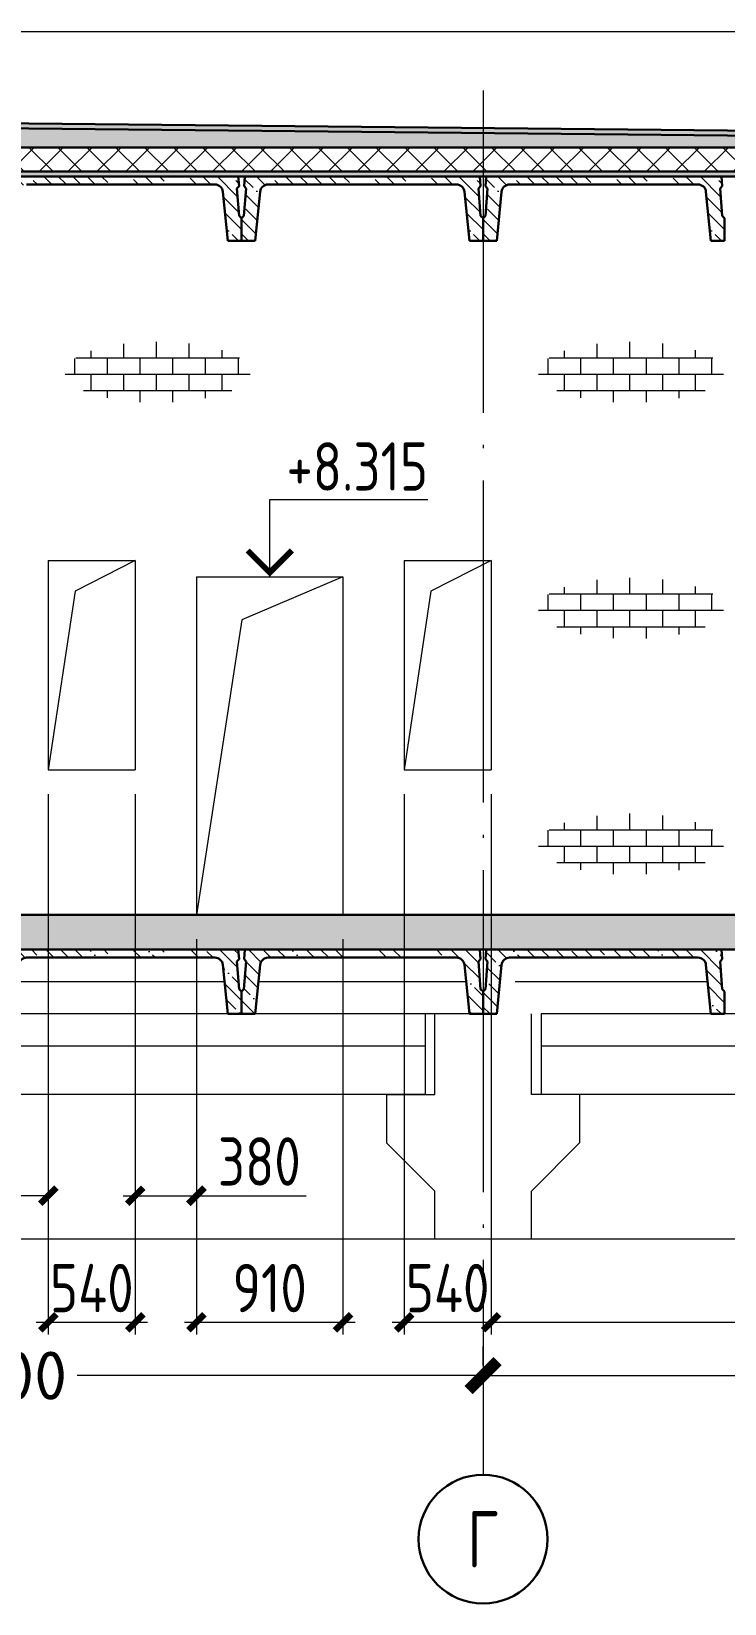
# Model space of a CAD drawing. Extents: x -965262 to 1142518, y -357520 to 71675.
# Drawn here: x 917605 to 921910, y -209621 to -199861 of the extents above; entities that cross this region are included whole.
import ezdxf

# ---------------------------------------------------------------- set-up
doc = ezdxf.new("R2010")
doc.units = 0
doc.header["$LTSCALE"] = 10
doc.linetypes.add('DOTE', pattern=[2.42, 2, -0.2, 0.02, -0.2])
doc.layers.get('0').update_dxf_attribs({"linetype": 'CONTINUOUS', "lineweight": 30})
doc.layers.get('Defpoints').update_dxf_attribs({"linetype": 'CONTINUOUS'})
doc.layers.add('DOTE', color=7, linetype='DOTE', lineweight=9)
doc.styles.add('GOST 2.304', font='isocpeur.ttf', dxfattribs={"width": 0.75, "height": 250})
doc.styles.get("Standard").update_dxf_attribs({"font": 'isocpeur.ttf', "height": 300})
doc.styles.add('ГОСТ 2м', font='isocpeur.ttf', dxfattribs={"width": 0.8, "height": 250})
doc.dimstyles.get("Standard").update_dxf_attribs({"dimscale": 100, "dimtxt": 300, "dimasz": 1.8, "dimexe": 1.8, "dimexo": 0.625, "dimgap": 0.9, "dimtad": 0, "dimdec": 0, "dimzin": 0, "dimdsep": 46, "dimtxsty": 'Standard', "dimblk": 'ARCHTICK', "dimcen": 0.9, "dimclrd": 256, "dimclre": 256, "dimclrt": 256, "dimadec": 0, "dimazin": 0, "dimtfac": 1, "dimtdec": 0, "dimtofl": 0, "dimtmove": 0, "dimatfit": 3, "dimfxl": 1, "dimtolj": 1, "dimtzin": 0, "dimlwd": 15, "dimlwe": 15, "dimarcsym": 0})
doc.dimstyles.new('ГОСТ 2м', dxfattribs={"dimtxt": 250, "dimasz": 100, "dimexe": 75, "dimexo": 150, "dimgap": 62.5, "dimtad": 1, "dimdec": 0, "dimtxsty": 'ГОСТ 2м', "dimblk": 'ARCHTICK', "dimcen": 150, "dimdle": 75, "dimclrd": 256, "dimclre": 256, "dimclrt": 256, "dimadec": 0, "dimazin": 0, "dimtfac": 1, "dimtdec": 0, "dimtmove": 0, "dimatfit": 3, "dimldrblk": 'OBLIQUE', "dimfxl": 1, "dimlwd": 15, "dimlwe": 15, "dimarcsym": 0})

# ---------------------------------------------------------------- blocks, each defined once
blk = doc.blocks.new('y')
at = {"lineweight": 15}
h = blk.add_hatch(dxfattribs=at)
h.set_pattern_fill('ANSI35', color=256, scale=20, angle=90, style=0)
h.set_pattern_definition([(135, (-71939.62, 175751.51), (-89.80256, -89.80256), []), (135, (-71939.62, 175841.31), (-89.80256, -89.80256), [158.75, -31.75, 0, -31.75])])
edge = h.paths.add_edge_path()
edge.add_ellipse((16945.9, 173767.8), major_axis=(35.4, 35.4), ratio=1, start_angle=45, end_angle=129.28941)
edge.add_line((16896.2, 173772.8), (16865.7, 173467.8))
edge.add_line((16865.7, 173467.8), (16780.7, 173467.8))
edge.add_line((16780.7, 173467.8), (16780.7, 173607.8))
edge.add_line((16780.7, 173607.8), (16795.8, 173622.8))
edge.add_line((16795.8, 173622.8), (16808.9, 173792.8))
edge.add_line((16808.9, 173792.8), (16796.1, 173807.8))
edge.add_line((16796.1, 173807.8), (16800.7, 173867.8))
edge.add_line((16800.7, 173867.8), (18260.7, 173867.8))
edge.add_line((18260.7, 173867.8), (18265.3, 173807.8))
edge.add_line((18265.3, 173807.8), (18252.4, 173792.8))
edge.add_line((18252.4, 173792.8), (18265.5, 173622.8))
edge.add_line((18265.5, 173622.8), (18280.7, 173607.8))
edge.add_line((18280.7, 173607.8), (18280.7, 173467.8))
edge.add_line((18280.7, 173467.8), (18195.7, 173467.8))
edge.add_line((18195.7, 173467.8), (18165.2, 173772.8))
edge.add_ellipse((18115.4, 173767.8), major_axis=(-35.4, 35.4), ratio=1, start_angle=230.71059, end_angle=315)
edge.add_line((18115.4, 173817.8), (16945.9, 173817.8))
h.paths.add_polyline_path([(17610.7, 173817.8), (17450.7, 173817.8), (17450.7, 173867.8), (17610.7, 173867.8)], flags=17)
h.paths.add_polyline_path([(17960.7, 173817.8), (17800.7, 173817.8), (17800.7, 173867.8), (17960.7, 173867.8)], flags=17)
for p, q in [((16800.7, 173867.8), (16796.1, 173807.8)), ((18260.7, 173867.8), (16800.7, 173867.8)), ((18260.7, 173867.8), (18265.3, 173807.8)), ((16808.9, 173792.8), (16795.8, 173622.8)), ((16808.9, 173792.8), (16796.1, 173807.8)), ((16896.2, 173772.8), (16865.7, 173467.8)), ((18115.4, 173817.8), (16945.9, 173817.8)), ((18165.2, 173772.8), (18195.7, 173467.8)), ((18252.4, 173792.8), (18265.3, 173807.8)), ((18252.4, 173792.8), (18265.5, 173622.8)), ((16780.7, 173607.8), (16795.8, 173622.8)), ((16780.7, 173607.8), (16780.7, 173467.8)), ((18280.7, 173607.8), (18265.5, 173622.8)), ((18280.7, 173607.8), (18280.7, 173467.8)), ((18280.7, 173607.8), (18280.7, 173467.8)), ((16780.7, 173467.8), (16865.7, 173467.8)), ((18280.7, 173467.8), (18195.7, 173467.8))]:
    blk.add_line(p, q)
for p, q in [((18175.7, 173667.8), (16885.7, 173667.8)), ((18195.7, 173467.8), (16865.7, 173467.8))]:
    blk.add_line(p, q, dxfattribs=at)
for centre, start, end in [((16945.9, 173767.8), 90, 174.28941), ((18115.4, 173767.8), 5.71059, 90)]:
    blk.add_arc(centre, 50, start, end)
blk = doc.blocks.new('_ArchTick')
at = {"color": 0, "linetype": 'ByBlock', "lineweight": 0, "const_width": 0.4}
blk.add_lwpolyline([(-0.5, -0.5), (0.5, 0.5)], dxfattribs=at)
blk = doc.blocks.new('*D2217')
at = {"lineweight": 15, "transparency": 16777216}
for p, q in [((914410.2, -208143.4), (914410.2, -208025.9)), ((920410.2, -208143.4), (920410.2, -208025.9)), ((914410.2, -208205.9), (916930.2, -208205.9)), ((920410.2, -208205.9), (917890.2, -208205.9))]:
    blk.add_line(p, q, dxfattribs=at)
at = {"layer": 'Defpoints', "color": 0, "lineweight": 15, "transparency": 16777216}
for p in [(914410.2, -208205.9, 1451.3), (920410.2, -208205.9), (920410.2, -208205.9)]:
    blk.add_point(p, dxfattribs=at)
at = {"lineweight": 15, "transparency": 16777216, "xscale": 180, "yscale": 180, "zscale": 180, "rotation": 180}
blk.add_blockref('_ArchTick', (914410.2, -208205.9), dxfattribs=at)
at = {"lineweight": 15, "transparency": 16777216, "xscale": 180, "yscale": 180, "zscale": 180}
blk.add_blockref('_ArchTick', (920410.2, -208205.9), dxfattribs=at)
at = {"lineweight": 15, "transparency": 16777216, "insert": (917410.2, -208205.9), "char_height": 300, "attachment_point": 5}
blk.add_mtext('\\A1;6000', dxfattribs=at)
blk = doc.blocks.new('*D2218')
at = {"lineweight": 15, "transparency": 16777216}
for p, q in [((920410.2, -208143.4), (920410.2, -208025.9)), ((926410.2, -208143.4), (926410.2, -208025.9)), ((920410.2, -208205.9), (922930.2, -208205.9)), ((926410.2, -208205.9), (923890.2, -208205.9))]:
    blk.add_line(p, q, dxfattribs=at)
at = {"layer": 'Defpoints', "color": 0, "lineweight": 15, "transparency": 16777216}
for p in [(920410.2, -208205.9, 1451.3), (926410.2, -208205.9), (926410.2, -208205.9)]:
    blk.add_point(p, dxfattribs=at)
at = {"lineweight": 15, "transparency": 16777216, "xscale": 180, "yscale": 180, "zscale": 180, "rotation": 180}
blk.add_blockref('_ArchTick', (920410.2, -208205.9), dxfattribs=at)
at = {"lineweight": 15, "transparency": 16777216, "xscale": 180, "yscale": 180, "zscale": 180}
blk.add_blockref('_ArchTick', (926410.2, -208205.9), dxfattribs=at)
at = {"lineweight": 15, "transparency": 16777216, "insert": (923410.2, -208205.9), "char_height": 300, "attachment_point": 5}
blk.add_mtext('\\A1;6000', dxfattribs=at)
blk = doc.blocks.new('*D2226')
at = {"lineweight": 15, "transparency": 16777216}
for p, q in [((917330.2, -204595.9), (917330.2, -207164.2)), ((917710.2, -204595.9), (917710.2, -207164.2)), ((917330.2, -207089.2), (916649.2, -207089.2)), ((917710.2, -207089.2), (917255.2, -207089.2))]:
    blk.add_line(p, q, dxfattribs=at)
at = {"layer": 'Defpoints', "color": 0, "lineweight": 15, "transparency": 16777216}
for p in [(917330.2, -204445.9), (917710.2, -204445.9), (917710.2, -207089.2)]:
    blk.add_point(p, dxfattribs=at)
at = {"lineweight": 15, "transparency": 16777216, "xscale": 100, "yscale": 100, "zscale": 100, "rotation": 180}
blk.add_blockref('_ArchTick', (917330.2, -207089.2), dxfattribs=at)
at = {"lineweight": 15, "transparency": 16777216, "xscale": 100, "yscale": 100, "zscale": 100}
blk.add_blockref('_ArchTick', (917710.2, -207089.2), dxfattribs=at)
at = {"lineweight": 15, "transparency": 16777216, "insert": (916939.7, -206876.7), "char_height": 250, "attachment_point": 5, "style": 'ГОСТ 2м'}
blk.add_mtext('{\\H1.2x;380}', dxfattribs=at)
blk = doc.blocks.new('_Oblique')
at = {"color": 0, "linetype": 'ByBlock', "lineweight": -2}
blk.add_line((-0.5, -0.5), (0.5, 0.5), dxfattribs=at)
blk = doc.blocks.new('*D2227')
at = {"lineweight": 15, "transparency": 16777216}
for p, q in [((917710.2, -204595.9), (917710.2, -207950)), ((918250.2, -204595.9), (918250.2, -207950)), ((917635.2, -207875), (918325.2, -207875))]:
    blk.add_line(p, q, dxfattribs=at)
at = {"layer": 'Defpoints', "color": 0, "lineweight": 15, "transparency": 16777216}
for p in [(917710.2, -204445.9), (918250.2, -204445.9), (918250.2, -207875)]:
    blk.add_point(p, dxfattribs=at)
at = {"lineweight": 15, "transparency": 16777216, "xscale": 100, "yscale": 100, "zscale": 100, "rotation": 180}
blk.add_blockref('_ArchTick', (917710.2, -207875), dxfattribs=at)
at = {"lineweight": 15, "transparency": 16777216, "xscale": 100, "yscale": 100, "zscale": 100}
blk.add_blockref('_ArchTick', (918250.2, -207875), dxfattribs=at)
at = {"lineweight": 15, "transparency": 16777216, "insert": (917980.2, -207662.5), "char_height": 250, "attachment_point": 5, "style": 'ГОСТ 2м'}
blk.add_mtext('{\\H1.2x;540}', dxfattribs=at)
blk = doc.blocks.new('*D2228')
at = {"lineweight": 15, "transparency": 16777216}
for p, q in [((918250.2, -204595.9), (918250.2, -207164.2)), ((918630.2, -205495.9), (918630.2, -207164.2)), ((918175.2, -207089.2), (918630.2, -207089.2)), ((918630.2, -207089.2), (919311.2, -207089.2))]:
    blk.add_line(p, q, dxfattribs=at)
at = {"layer": 'Defpoints', "color": 0, "lineweight": 15, "transparency": 16777216}
for p in [(918250.2, -204445.9), (918630.2, -205345.9), (918630.2, -207089.2)]:
    blk.add_point(p, dxfattribs=at)
at = {"lineweight": 15, "transparency": 16777216, "xscale": 100, "yscale": 100, "zscale": 100, "rotation": 180}
blk.add_blockref('_ArchTick', (918250.2, -207089.2), dxfattribs=at)
at = {"lineweight": 15, "transparency": 16777216, "xscale": 100, "yscale": 100, "zscale": 100}
blk.add_blockref('_ArchTick', (918630.2, -207089.2), dxfattribs=at)
at = {"lineweight": 15, "transparency": 16777216, "insert": (919020.7, -206876.7), "char_height": 250, "attachment_point": 5, "style": 'ГОСТ 2м'}
blk.add_mtext('{\\H1.2x;380}', dxfattribs=at)
blk = doc.blocks.new('*D2229')
at = {"lineweight": 15, "transparency": 16777216}
for p, q in [((918630.2, -205495.9), (918630.2, -207950)), ((919540.2, -205495.9), (919540.2, -207950)), ((918555.2, -207875), (919615.2, -207875))]:
    blk.add_line(p, q, dxfattribs=at)
at = {"layer": 'Defpoints', "color": 0, "lineweight": 15, "transparency": 16777216}
for p in [(918630.2, -205345.9), (919540.2, -205345.9), (919540.2, -207875)]:
    blk.add_point(p, dxfattribs=at)
at = {"lineweight": 15, "transparency": 16777216, "xscale": 100, "yscale": 100, "zscale": 100, "rotation": 180}
blk.add_blockref('_ArchTick', (918630.2, -207875), dxfattribs=at)
at = {"lineweight": 15, "transparency": 16777216, "xscale": 100, "yscale": 100, "zscale": 100}
blk.add_blockref('_ArchTick', (919540.2, -207875), dxfattribs=at)
at = {"lineweight": 15, "transparency": 16777216, "insert": (919085.2, -207662.5), "char_height": 250, "attachment_point": 5, "style": 'ГОСТ 2м'}
blk.add_mtext('{\\H1.2x;910}', dxfattribs=at)
blk = doc.blocks.new('*D2230')
at = {"lineweight": 15, "transparency": 16777216}
for p, q in [((919920.2, -204595.9), (919920.2, -207950)), ((920460.2, -204595.9), (920460.2, -207950)), ((919845.2, -207875), (920535.2, -207875))]:
    blk.add_line(p, q, dxfattribs=at)
at = {"layer": 'Defpoints', "color": 0, "lineweight": 15, "transparency": 16777216}
for p in [(919920.2, -204445.9), (920460.2, -204445.9), (920460.2, -207875)]:
    blk.add_point(p, dxfattribs=at)
at = {"lineweight": 15, "transparency": 16777216, "xscale": 100, "yscale": 100, "zscale": 100, "rotation": 180}
blk.add_blockref('_ArchTick', (919920.2, -207875), dxfattribs=at)
at = {"lineweight": 15, "transparency": 16777216, "xscale": 100, "yscale": 100, "zscale": 100}
blk.add_blockref('_ArchTick', (920460.2, -207875), dxfattribs=at)
at = {"lineweight": 15, "transparency": 16777216, "insert": (920190.2, -207662.5), "char_height": 250, "attachment_point": 5, "style": 'ГОСТ 2м'}
blk.add_mtext('{\\H1.2x;540}', dxfattribs=at)
blk = doc.blocks.new('*D2231')
at = {"lineweight": 15, "transparency": 16777216}
for p, q in [((920460.2, -204595.9), (920460.2, -207950)), ((924260.2, -205495.9), (924260.2, -207950)), ((920385.2, -207875), (924335.2, -207875))]:
    blk.add_line(p, q, dxfattribs=at)
at = {"layer": 'Defpoints', "color": 0, "lineweight": 15, "transparency": 16777216}
for p in [(920460.2, -204445.9), (924260.2, -205345.9), (924260.2, -207875)]:
    blk.add_point(p, dxfattribs=at)
at = {"lineweight": 15, "transparency": 16777216, "xscale": 100, "yscale": 100, "zscale": 100, "rotation": 180}
blk.add_blockref('_ArchTick', (920460.2, -207875), dxfattribs=at)
at = {"lineweight": 15, "transparency": 16777216, "xscale": 100, "yscale": 100, "zscale": 100}
blk.add_blockref('_ArchTick', (924260.2, -207875), dxfattribs=at)
at = {"lineweight": 15, "transparency": 16777216, "insert": (922360.2, -207662.5), "char_height": 250, "attachment_point": 5, "style": 'ГОСТ 2м'}
blk.add_mtext('{\\H1.2x;3800}', dxfattribs=at)

msp = doc.modelspace()

# ---------------------------------------------------------------- hatches: boundary and pattern name
at = {"lineweight": 15}
h = msp.add_hatch(dxfattribs=at)
h.set_pattern_fill('ANSI35', scale=20)
h.set_pattern_definition([(45, (888723.55, -374628.64), (-89.80256, 89.80256), []), (45, (888813.36, -374628.64), (-89.80256, 89.80256), [158.75, -31.75, 0, -31.75])])
h.paths.add_polyline_path([(908410.2, -200460.9), (902410.2, -200520.9), (902410.2, -200550.9), (908410.2, -200490.9)])
h.paths.add_polyline_path([(914410.2, -200430.9), (914410.2, -200400.9), (908410.2, -200460.9), (908410.2, -200490.9)])
h.paths.add_polyline_path([(914410.2, -200400.9), (914410.2, -200430.9), (920410.2, -200490.9), (920410.2, -200460.9)])
h.paths.add_polyline_path([(920410.2, -200460.9), (920410.2, -200490.9), (926410.2, -200550.9), (926410.2, -200520.9)])
h = msp.add_hatch(dxfattribs=at)
h.set_pattern_fill('GRAVEL', scale=5)
h.set_pattern_definition([(228.0127875, (888814.994, -374501.642), (-1016.0000001, -1142.99999993), [17.08607, -1691.52418]), (184.969741, (888803.564, -374514.3424), (1523.9999994, 127.00000723), [29.32024, -2902.702445]), (132.510447, (888774.354, -374516.8824), (1270.00000054, -1396.9999995), [20.67408, -2046.73614]), (267.273689, (888724.824, -374548.6324), (127.00000027, 2539.99999999), [26.70023, -2643.32187]), (292.833654, (888723.554, -374575.3024), (-635.00000005, 1523.99999998), [26.181685, -2591.99039]), (357.273689, (888733.714, -374599.4324), (-2539.99999999, 127.00000027), [26.70023, -2643.32187]), (37.6942405, (888760.384, -374600.7024), (-1650.99999993, -1270.0000001), [35.30968, -3495.65577]), (72.2553284, (888788.324, -374579.1124), (889.00000024, 2793.99999992), [33.33598, -3300.26283]), (121.4295656, (888798.484, -374547.3624), (-1016.00000014, 1650.99999991), [26.79065, -2652.277285]), (175.236358, (888784.514, -374524.502), (1397, -127.0000002), [30.58566, -1498.69685]), (222.3974378, (888754.034, -374521.9624), (-1523.99999995, -1397.00000005), [39.5539, -3915.83863]), (138.814075, (888850.554, -374549.902), (-888.99999995, 762.0000001), [13.50023, -1336.52829]), (171.4692344, (888840.394, -374541.0124), (1651.00000004, -253.99999971), [25.6841, -2542.73195]), (225, (888814.99, -374537.2), (-2e-14, -127), [17.96047, -161.644655]), (203.19859, (888806.104, -374521.962), (635, 254), [9.67207, -957.53112]), (291.80141, (888797.214, -374525.772), (-127, 381), [13.67828, -670.23765]), (30.963757, (888802.294, -374538.472), (381, 254), [22.21598, -718.31491]), (161.56505, (888821.344, -374527.042), (254, -127), [16.06436, -385.54491]), (16.3895403, (888723.554, -374525.7724), (1270, 381), [22.5044, -2227.94133]), (70.346176, (888745.144, -374519.422), (-508.00000005, -1397), [18.87995, -1869.11078]), (293.19859, (888821.344, -374501.642), (-254, 635), [19.344005, -947.85918]), (343.6104597, (888828.964, -374519.4224), (-1270.00000003, 380.9999999), [22.5044, -2227.94133]), (339.443955, (888723.554, -374604.512), (-635, 254), [21.70176, -1063.38672]), (294.7751406, (888743.874, -374612.132), (-635.00000076, 1396.99999966), [18.18361, -1800.17967]), (66.80141, (888822.614, -374628.642), (254, 635), [19.344005, -947.85918]), (17.3540246, (888830.234, -374610.8624), (-1650.99999997, -508.0000001), [21.28914, -2107.6188]), (69.443955, (888760.384, -374628.642), (-254, -635), [10.85088, -1074.2376]), (101.309932, (888814.994, -374628.642), (-127, 508), [6.47573, -641.09975]), (165.963757, (888813.724, -374622.292), (381, -127), [26.181685, -497.45273]), (186.009006, (888788.324, -374615.9424), (1270, 127.00000007), [24.26335, -2402.06824]), (303.690068, (888802.294, -374549.902), (-127, 254), [18.31619, -439.58882]), (353.1572266, (888812.454, -374565.1424), (2159.00000001, -253.99999989), [31.97784, -3165.80045]), (60.945396, (888844.204, -374568.952), (-508, -889), [13.07541, -1294.46962]), (90, (888850.55, -374557.52), (-127, 127), [7.62, -119.38]), (120.256437, (888785.784, -374612.132), (507.99999994, -889.00000004), [17.64335, -1746.69704]), (48.0127875, (888776.894, -374596.892), (1016.0000001, 1142.99999993), [34.17214, -1674.43811]), (0, (888799.75, -374571.49), (127, 127), [33.02, -93.98]), (325.3048465, (888832.774, -374571.4924), (1270.00000048, -888.9999993), [20.08048, -1987.96584]), (254.054604, (888849.284, -374582.922), (-127, -508), [18.49145, -906.0825]), (207.6459754, (888844.204, -374600.7024), (-2413.00000009, -1269.99999983), [30.107255, -2980.62322]), (175.4260787, (888817.534, -374614.6724), (-1651, 127), [31.85147, -3153.29232])])
h.paths.add_polyline_path([(902410.2, -200580.9), (902410.2, -200550.9), (914410.2, -200430.9), (926410.2, -200550.9), (926410.2, -200580.9)])
h = msp.add_hatch(dxfattribs=at)
h.set_pattern_fill('ANSI37', scale=40)
h.set_pattern_definition([(45, (511878.28, -222329.96), (-89.80256, 89.80256), []), (135, (511878.28, -222329.96), (-89.80256, -89.80256), [])])
h.paths.add_polyline_path([(926410.2, -200580.9), (902410.2, -200580.9), (902410.2, -200730.9), (926410.2, -200730.9)])
h = msp.add_hatch(dxfattribs=at)
h.set_pattern_fill('ANSI35', scale=20, angle=90)
h.set_pattern_definition([(135, (908694.72, -200741.55), (-89.8026, -89.8026), []), (135, (908694.72, -200651.75), (-89.8026, -89.8026), [158.75, -31.75, 0, -31.75])])
h.paths.add_polyline_path([(914410.2, -200730.9), (908410.2, -200730.9), (908410.2, -200760.9), (914410.2, -200760.9)])
h.paths.add_polyline_path([(920410.2, -200730.9), (914410.2, -200730.9), (914410.2, -200760.9), (920410.2, -200760.9)])
h.paths.add_polyline_path([(926410.2, -200730.9), (920410.2, -200730.9), (920410.2, -200760.9), (926410.2, -200760.9)])
h.paths.add_polyline_path([(908410.2, -200730.9), (902410.2, -200730.9), (902410.2, -200760.9), (908410.2, -200760.9)])
h = msp.add_hatch(dxfattribs=at)
h.set_pattern_fill('ANSI35', color=256, scale=20, angle=90, style=0)
h.set_pattern_definition([(135, (828689.89, -198877.13), (-89.80256, -89.80256), []), (135, (828689.89, -198787.33), (-89.80256, -89.80256), [158.75, -31.75, 0, -31.75])])
edge = h.paths.add_edge_path()
edge.add_ellipse((917575.4, -200860.9), major_axis=(35.4, 35.4), ratio=1, start_angle=45, end_angle=129.28941)
edge.add_line((917525.7, -200855.9), (917495.2, -201160.9))
edge.add_line((917495.2, -201160.9), (917410.2, -201160.9))
edge.add_line((917410.2, -201160.9), (917410.2, -201020.9))
edge.add_line((917410.2, -201020.9), (917425.3, -201005.9))
edge.add_line((917425.3, -201005.9), (917438.4, -200835.9))
edge.add_line((917438.4, -200835.9), (917425.6, -200820.9))
edge.add_line((917425.6, -200820.9), (917430.2, -200760.9))
edge.add_line((917430.2, -200760.9), (918890.2, -200760.9))
edge.add_line((918890.2, -200760.9), (918894.8, -200820.9))
edge.add_line((918894.8, -200820.9), (918881.9, -200835.9))
edge.add_line((918881.9, -200835.9), (918895, -201005.9))
edge.add_line((918895, -201005.9), (918910.2, -201020.9))
edge.add_line((918910.2, -201020.9), (918910.2, -201160.9))
edge.add_line((918910.2, -201160.9), (918825.2, -201160.9))
edge.add_line((918825.2, -201160.9), (918794.7, -200855.9))
edge.add_ellipse((918744.9, -200860.9), major_axis=(-35.4, 35.4), ratio=1, start_angle=230.71059, end_angle=315)
edge.add_line((918744.9, -200810.9), (917575.4, -200810.9))
h.paths.add_polyline_path([(918240.2, -200810.9), (918080.2, -200810.9), (918080.2, -200760.9), (918240.2, -200760.9)], flags=17)
h.paths.add_polyline_path([(918590.2, -200810.9), (918430.2, -200810.9), (918430.2, -200760.9), (918590.2, -200760.9)], flags=17)
h = msp.add_hatch(dxfattribs=at)
h.set_pattern_fill('ANSI35', color=256, scale=20, angle=90, style=0)
h.set_pattern_definition([(135, (830189.89, -198877.13), (-89.80256, -89.80256), []), (135, (830189.89, -198787.33), (-89.80256, -89.80256), [158.75, -31.75, 0, -31.75])])
edge = h.paths.add_edge_path()
edge.add_ellipse((919075.4, -200860.9), major_axis=(35.4, 35.4), ratio=1, start_angle=45, end_angle=129.28941)
edge.add_line((919025.7, -200855.9), (918995.2, -201160.9))
edge.add_line((918995.2, -201160.9), (918910.2, -201160.9))
edge.add_line((918910.2, -201160.9), (918910.2, -201020.9))
edge.add_line((918910.2, -201020.9), (918925.3, -201005.9))
edge.add_line((918925.3, -201005.9), (918938.4, -200835.9))
edge.add_line((918938.4, -200835.9), (918925.6, -200820.9))
edge.add_line((918925.6, -200820.9), (918930.2, -200760.9))
edge.add_line((918930.2, -200760.9), (920390.2, -200760.9))
edge.add_line((920390.2, -200760.9), (920394.8, -200820.9))
edge.add_line((920394.8, -200820.9), (920381.9, -200835.9))
edge.add_line((920381.9, -200835.9), (920395, -201005.9))
edge.add_line((920395, -201005.9), (920410.2, -201020.9))
edge.add_line((920410.2, -201020.9), (920410.2, -201160.9))
edge.add_line((920410.2, -201160.9), (920325.2, -201160.9))
edge.add_line((920325.2, -201160.9), (920294.7, -200855.9))
edge.add_ellipse((920244.9, -200860.9), major_axis=(-35.4, 35.4), ratio=1, start_angle=230.71059, end_angle=315)
edge.add_line((920244.9, -200810.9), (919075.4, -200810.9))
h.paths.add_polyline_path([(919740.2, -200810.9), (919580.2, -200810.9), (919580.2, -200760.9), (919740.2, -200760.9)], flags=17)
h.paths.add_polyline_path([(920090.2, -200810.9), (919930.2, -200810.9), (919930.2, -200760.9), (920090.2, -200760.9)], flags=17)
h = msp.add_hatch(dxfattribs=at)
h.set_pattern_fill('ANSI35', color=256, scale=20, angle=90, style=0)
h.set_pattern_definition([(135, (831689.89, -198877.13), (-89.80256, -89.80256), []), (135, (831689.89, -198787.33), (-89.80256, -89.80256), [158.75, -31.75, 0, -31.75])])
edge = h.paths.add_edge_path()
edge.add_ellipse((920575.4, -200860.9), major_axis=(35.4, 35.4), ratio=1, start_angle=45, end_angle=129.28941)
edge.add_line((920525.7, -200855.9), (920495.2, -201160.9))
edge.add_line((920495.2, -201160.9), (920410.2, -201160.9))
edge.add_line((920410.2, -201160.9), (920410.2, -201020.9))
edge.add_line((920410.2, -201020.9), (920425.3, -201005.9))
edge.add_line((920425.3, -201005.9), (920438.4, -200835.9))
edge.add_line((920438.4, -200835.9), (920425.6, -200820.9))
edge.add_line((920425.6, -200820.9), (920430.2, -200760.9))
edge.add_line((920430.2, -200760.9), (921890.2, -200760.9))
edge.add_line((921890.2, -200760.9), (921894.8, -200820.9))
edge.add_line((921894.8, -200820.9), (921881.9, -200835.9))
edge.add_line((921881.9, -200835.9), (921895, -201005.9))
edge.add_line((921895, -201005.9), (921910.2, -201020.9))
edge.add_line((921910.2, -201020.9), (921910.2, -201160.9))
edge.add_line((921910.2, -201160.9), (921825.2, -201160.9))
edge.add_line((921825.2, -201160.9), (921794.7, -200855.9))
edge.add_ellipse((921744.9, -200860.9), major_axis=(-35.4, 35.4), ratio=1, start_angle=230.71059, end_angle=315)
edge.add_line((921744.9, -200810.9), (920575.4, -200810.9))
h.paths.add_polyline_path([(921240.2, -200810.9), (921080.2, -200810.9), (921080.2, -200760.9), (921240.2, -200760.9)], flags=17)
h.paths.add_polyline_path([(921590.2, -200810.9), (921430.2, -200810.9), (921430.2, -200760.9), (921590.2, -200760.9)], flags=17)
h = msp.add_hatch(dxfattribs=at)
h.set_pattern_fill('AR-B816', color=1, scale=0.5)
h.set_pattern_definition([(0, (913404.08, -376334.47), (0, 101.6), []), (90, (913404.08, -376334.47), (-101.6, 101.6), [101.6, -101.6])])
edge = h.paths.add_edge_path()
edge.add_ellipse((918389, -201976.5), major_axis=(576.4, 0), ratio=0.328422, start_angle=0, end_angle=360)
h = msp.add_hatch(dxfattribs=at)
h.set_pattern_fill('AR-B816', color=1, scale=0.5)
h.set_pattern_definition([(0, (916344.21, -376334.47), (0, 101.6), []), (90, (916344.21, -376334.47), (-101.6, 101.6), [101.6, -101.6])])
edge = h.paths.add_edge_path()
edge.add_ellipse((921329.1, -201976.5), major_axis=(576.4, 0), ratio=0.328422, start_angle=0, end_angle=360)
h = msp.add_hatch(dxfattribs=at)
h.set_pattern_fill('AR-B816', color=1, scale=0.5)
h.set_pattern_definition([(0, (916344.21, -377800.33), (0, 101.6), []), (90, (916344.21, -377800.33), (-101.6, 101.6), [101.6, -101.6])])
edge = h.paths.add_edge_path()
edge.add_ellipse((921329.1, -203442.4), major_axis=(576.4, 0), ratio=0.328422, start_angle=0, end_angle=360)
h = msp.add_hatch(dxfattribs=at)
h.set_pattern_fill('AR-B816', color=1, scale=0.5)
h.set_pattern_definition([(0, (916344.21, -379264.01), (0, 101.6), []), (90, (916344.21, -379264.01), (-101.6, 101.6), [101.6, -101.6])])
edge = h.paths.add_edge_path()
edge.add_ellipse((921329.1, -204906.1), major_axis=(576.4, 0), ratio=0.328422, start_angle=0, end_angle=360)
h = msp.add_hatch(dxfattribs=at)
h.set_pattern_fill('ANSI35', scale=40, angle=90)
h.set_pattern_definition([(135, (908554.22, -205438.88), (-179.605, -179.605), []), (135, (908554.22, -205259.28), (-179.605, -179.605), [317.5, -63.5, 0, -63.5])])
h.paths.add_polyline_path([(908630.2, -205345.9), (908510.2, -205345.9), (908510.2, -205560.9), (908630.2, -205560.9)])
h.paths.add_polyline_path([(912620.2, -205345.9), (912500.2, -205345.9), (912500.2, -205560.9), (912620.2, -205560.9)])
h.paths.add_polyline_path([(926410.2, -205345.9), (924380.2, -205345.9), (924380.2, -205560.9), (926410.2, -205560.9)], flags=17)
h.paths.add_polyline_path([(924380.2, -205345.9), (924260.2, -205345.9), (924260.2, -205560.9), (924380.2, -205560.9)], flags=16)
h.paths.add_polyline_path([(902410.2, -205345.9), (902410.2, -205560.9), (926410.2, -205560.9), (926410.2, -205345.9)])
at = {"lineweight": 0}
h = msp.add_hatch(dxfattribs=at)
h.set_pattern_fill('ANSI35', scale=20, angle=90, style=0)
h.set_pattern_definition([(135, (903629.51, -379428.64), (-89.80256, -89.80256), []), (135, (903629.51, -379338.84), (-89.80256, -89.80256), [158.75, -31.75, 0, -31.75])])
edge = h.paths.add_edge_path()
edge.add_ellipse((920575.4, -205660.9), major_axis=(35.4, 35.4), ratio=1, start_angle=45, end_angle=129.28941)
edge.add_line((920525.7, -205655.9), (920495.2, -205960.9))
edge.add_line((920495.2, -205960.9), (920410.2, -205960.9))
edge.add_line((920410.2, -205960.9), (920410.2, -205820.9))
edge.add_line((920410.2, -205820.9), (920425.3, -205805.9))
edge.add_line((920425.3, -205805.9), (920438.4, -205635.9))
edge.add_line((920438.4, -205635.9), (920425.6, -205620.9))
edge.add_line((920425.6, -205620.9), (920430.2, -205560.9))
edge.add_line((920430.2, -205560.9), (921890.2, -205560.9))
edge.add_line((921890.2, -205560.9), (921894.8, -205620.9))
edge.add_line((921894.8, -205620.9), (921881.9, -205635.9))
edge.add_line((921881.9, -205635.9), (921895, -205805.9))
edge.add_line((921895, -205805.9), (921910.2, -205820.9))
edge.add_line((921910.2, -205820.9), (921910.2, -205960.9))
edge.add_line((921910.2, -205960.9), (921825.2, -205960.9))
edge.add_line((921825.2, -205960.9), (921794.7, -205655.9))
edge.add_ellipse((921744.9, -205660.9), major_axis=(-35.4, 35.4), ratio=1, start_angle=230.71059, end_angle=315)
edge.add_line((921744.9, -205610.9), (920575.4, -205610.9))

# ---------------------------------------------------------------- linework, layer by layer
at = {"lineweight": 15}
msp.add_line((902410.2, -199860.9, 9801.8), (926410.2, -199860.9, 9801.8), dxfattribs=at)
at = {"color": 7}
for p, q in [((926410.2, -200520.9, 9801.8), (914410.2, -200400.9, 9801.8)), ((926410.2, -200550.9, 9801.8), (914410.2, -200430.9, 9801.8)), ((902410.2, -200580.9, 9801.8), (926410.2, -200580.9, 9801.8)), ((902410.2, -200730.9, 9801.8), (926410.2, -200730.9, 9801.8)), ((902410.2, -200760.9, 9801.8), (926410.2, -200760.9, 9801.8)), ((912620.2, -205345.9, 9801.8), (924260.2, -205345.9, 9801.8)), ((902410.2, -205560.9, 9801.8), (926410.2, -205560.9, 9801.8)), ((920438.4, -205635.9, 9801.8), (920425.3, -205805.9, 9801.8)), ((920430.2, -205560.9, 9801.8), (920425.6, -205620.9, 9801.8)), ((920438.4, -205635.9, 9801.8), (920425.6, -205620.9, 9801.8)), ((921890.2, -205560.9, 9801.8), (920430.2, -205560.9, 9801.8)), ((921744.9, -205610.9, 9801.8), (920575.4, -205610.9, 9801.8)), ((921881.9, -205635.9, 9801.8), (921894.8, -205620.9, 9801.8)), ((921881.9, -205635.9, 9801.8), (921895, -205805.9, 9801.8)), ((921890.2, -205560.9, 9801.8), (921894.8, -205620.9, 9801.8)), ((920525.7, -205655.9, 9801.8), (920495.2, -205960.9, 9801.8)), ((921794.7, -205655.9, 9801.8), (921825.2, -205960.9, 9801.8)), ((920410.2, -205820.9, 9801.8), (920425.3, -205805.9, 9801.8)), ((920410.2, -205820.9, 9801.8), (920410.2, -205960.9, 9801.8)), ((921910.2, -205820.9, 9801.8), (921895, -205805.9, 9801.8)), ((921910.2, -205820.9, 9801.8), (921910.2, -205960.9, 9801.8)), ((920410.2, -205960.9, 9801.8), (920495.2, -205960.9, 9801.8)), ((921910.2, -205960.9, 9801.8), (921825.2, -205960.9, 9801.8))]:
    msp.add_line(p, q, dxfattribs=at)
for p, q in [((918890.2, -200760.9, 9801.8), (917430.2, -200760.9, 9801.8)), ((918890.2, -200760.9, 9801.8), (918894.8, -200820.9, 9801.8)), ((918930.2, -200760.9, 9801.8), (918925.6, -200820.9, 9801.8)), ((920390.2, -200760.9, 9801.8), (918930.2, -200760.9, 9801.8)), ((920390.2, -200760.9, 9801.8), (920394.8, -200820.9, 9801.8)), ((920430.2, -200760.9, 9801.8), (920425.6, -200820.9, 9801.8)), ((921890.2, -200760.9, 9801.8), (920430.2, -200760.9, 9801.8)), ((921890.2, -200760.9, 9801.8), (921894.8, -200820.9, 9801.8)), ((918744.9, -200810.9, 9801.8), (917575.4, -200810.9, 9801.8)), ((918794.7, -200855.9, 9801.8), (918825.2, -201160.9, 9801.8)), ((918881.9, -200835.9, 9801.8), (918894.8, -200820.9, 9801.8)), ((918881.9, -200835.9, 9801.8), (918895, -201005.9, 9801.8)), ((918938.4, -200835.9, 9801.8), (918925.3, -201005.9, 9801.8)), ((918938.4, -200835.9, 9801.8), (918925.6, -200820.9, 9801.8)), ((919025.7, -200855.9, 9801.8), (918995.2, -201160.9, 9801.8)), ((920244.9, -200810.9, 9801.8), (919075.4, -200810.9, 9801.8)), ((920294.7, -200855.9, 9801.8), (920325.2, -201160.9, 9801.8)), ((920381.9, -200835.9, 9801.8), (920394.8, -200820.9, 9801.8)), ((920381.9, -200835.9, 9801.8), (920395, -201005.9, 9801.8)), ((920438.4, -200835.9, 9801.8), (920425.3, -201005.9, 9801.8)), ((920438.4, -200835.9, 9801.8), (920425.6, -200820.9, 9801.8)), ((920525.7, -200855.9, 9801.8), (920495.2, -201160.9, 9801.8)), ((921744.9, -200810.9, 9801.8), (920575.4, -200810.9, 9801.8)), ((921794.7, -200855.9, 9801.8), (921825.2, -201160.9, 9801.8)), ((921881.9, -200835.9, 9801.8), (921894.8, -200820.9, 9801.8)), ((921881.9, -200835.9, 9801.8), (921895, -201005.9, 9801.8)), ((918910.2, -201020.9, 9801.8), (918895, -201005.9, 9801.8)), ((918910.2, -201020.9, 9801.8), (918925.3, -201005.9, 9801.8)), ((918910.2, -201020.9, 9801.8), (918910.2, -201160.9, 9801.8)), ((918910.2, -201020.9, 9801.8), (918910.2, -201160.9, 9801.8)), ((918910.2, -201020.9, 9801.8), (918910.2, -201160.9, 9801.8)), ((920410.2, -201020.9, 9801.8), (920395, -201005.9, 9801.8)), ((920410.2, -201020.9, 9801.8), (920425.3, -201005.9, 9801.8)), ((920410.2, -201020.9, 9801.8), (920410.2, -201160.9, 9801.8)), ((920410.2, -201020.9, 9801.8), (920410.2, -201160.9, 9801.8)), ((920410.2, -201020.9, 9801.8), (920410.2, -201160.9, 9801.8)), ((921910.2, -201020.9, 9801.8), (921895, -201005.9, 9801.8)), ((921910.2, -201020.9, 9801.8), (921910.2, -201160.9, 9801.8)), ((918910.2, -201160.9, 9801.8), (918825.2, -201160.9, 9801.8)), ((918910.2, -201160.9, 9801.8), (918995.2, -201160.9, 9801.8)), ((920410.2, -201160.9, 9801.8), (920325.2, -201160.9, 9801.8)), ((920410.2, -201160.9, 9801.8), (920495.2, -201160.9, 9801.8)), ((921910.2, -201160.9, 9801.8), (921825.2, -201160.9, 9801.8))]:
    msp.add_line(p, q)
at = {"lineweight": 15, "ltscale": 100}
for p, q in [((919085.2, -203245.9, 9801.8), (919085.2, -202765.9, 9801.8)), ((919085.2, -202765.9, 9801.8), (920067.9, -202765.9, 9801.8))]:
    msp.add_line(p, q, dxfattribs=at)
at = {"color": 1, "lineweight": 15}
for p, q in [((917710.2, -203145.9, 9801.8), (917710.2, -204445.9, 9801.8)), ((917710.2, -203145.9, 9801.8), (918250.2, -203145.9, 9801.8)), ((918250.2, -203145.9, 9801.8), (917876, -203334.9, 9801.8)), ((918250.2, -203145.9, 9801.8), (918250.2, -204445.9, 9801.8)), ((919920.2, -203145.9, 9801.8), (919920.2, -204445.9, 9801.8)), ((919920.2, -203145.9, 9801.8), (920460.2, -203145.9, 9801.8)), ((920460.2, -203145.9, 9801.8), (920086, -203334.9, 9801.8)), ((920460.2, -203145.9, 9801.8), (920460.2, -204445.9, 9801.8)), ((918630.2, -203245.9, 9801.8), (918630.2, -205345.9, 9801.8)), ((918630.2, -203245.9, 9801.8), (919540.2, -203245.9, 9801.8)), ((919540.2, -203245.9, 9801.8), (918912.2, -203512.9, 9801.8)), ((919540.2, -203245.9, 9801.8), (919540.2, -205345.9, 9801.8)), ((917876, -203334.9, 9801.8), (917710.2, -204445.9, 9801.8)), ((920086, -203334.9, 9801.8), (919920.2, -204445.9, 9801.8)), ((918912.2, -203512.9, 9801.8), (918630.2, -205345.9, 9801.8)), ((917710.2, -204445.9, 9801.8), (918250.2, -204445.9, 9801.8)), ((919920.2, -204445.9, 9801.8), (920460.2, -204445.9, 9801.8))]:
    msp.add_line(p, q, dxfattribs=at)
at = {"color": 7, "lineweight": 0}
msp.add_line((921805.2, -205760.9, 9801.8), (920610.2, -205760.9, 9801.8), dxfattribs=at)
at = {"color": 7, "lineweight": 15}
for p, q in [((920050.2, -205960.9, 9801.8), (914770.2, -205960.9, 9801.8)), ((920050.2, -205960.9, 9801.8), (920050.2, -206160.9, 9801.8)), ((920110.2, -206460.9, 9801.8), (920110.2, -205960.9, 9801.8)), ((920710.2, -206460.9, 9801.8), (920710.2, -205960.9, 9801.8)), ((925750.2, -205960.9, 9801.8), (920770.2, -205960.9, 9801.8)), ((920770.2, -205960.9, 9801.8), (920770.2, -206160.9, 9801.8)), ((920050.2, -206160.9, 9801.8), (914770.2, -206160.9, 9801.8)), ((920050.2, -206160.9, 9801.8), (920050.2, -206460.9, 9801.8)), ((925750.2, -206160.9, 9801.8), (920770.2, -206160.9, 9801.8)), ((920770.2, -206160.9, 9801.8), (920770.2, -206460.9, 9801.8)), ((920050.2, -206460.9, 9801.8), (914770.2, -206460.9, 9801.8)), ((919810.2, -206460.9, 9801.8), (919810.2, -206760.9, 9801.8)), ((919810.2, -206460.9, 9801.8), (919810.2, -206745.3, 9801.8)), ((919810.2, -206460.9, 9801.8), (920110.2, -206460.9, 9801.8)), ((921010.2, -206460.9, 9801.8), (920710.2, -206460.9, 9801.8)), ((925750.2, -206460.9, 9801.8), (920770.2, -206460.9, 9801.8)), ((921010.2, -206460.9, 9801.8), (921010.2, -206760.9, 9801.8)), ((921010.2, -206460.9, 9801.8), (921010.2, -206745.3, 9801.8)), ((920110.2, -207060.9, 9801.8), (919810.2, -206760.9, 9801.8)), ((920710.2, -207060.9, 9801.8), (921010.2, -206760.9, 9801.8)), ((920110.2, -207358.3, 9801.8), (920110.2, -207060.9, 9801.8)), ((920710.2, -207358.1, 9801.8), (920710.2, -207060.9, 9801.8))]:
    msp.add_line(p, q, dxfattribs=at)
at = {"color": 5, "lineweight": 15, "ltscale": 10, "extrusion": (-1.83697e-16, -1, 0)}
msp.add_line((927220.2, -207358.6, 9801.8), (914660.2, -207358.1, 9801.8), dxfattribs=at)
at = {"lineweight": 15, "ltscale": 100, "const_width": 36, "elevation": 10886.9}
msp.add_lwpolyline([(918947.9, -203083.1), (919085.2, -203220.4), (919222.5, -203083.1)], dxfattribs=at)
for centre, start, end in [((918744.9, -200860.9, 9801.8), 5.71059, 90), ((919075.4, -200860.9, 9801.8), 90, 174.28941), ((920244.9, -200860.9, 9801.8), 5.71059, 90), ((920575.4, -200860.9, 9801.8), 90, 174.28941), ((921744.9, -200860.9, 9801.8), 5.71059, 90)]:
    msp.add_arc(centre, 50, start, end)
at = {"color": 7}
for centre, start, end in [((920575.4, -205660.9, 9801.8), 90, 174.28941), ((921744.9, -205660.9, 9801.8), 5.71059, 90)]:
    msp.add_arc(centre, 50, start, end, dxfattribs=at)
at = {"layer": 'DOTE', "color": 7, "ltscale": 100}
msp.add_line((920410.2, -200228.1, 9801.8), (920410.2, -208821.1, 9801.8), dxfattribs=at)
at = {"layer": 'DOTE', "color": 7, "linetype": 'Continuous', "lineweight": 30}
msp.add_circle((920410.2, -209221.1, 9801.8), 400, dxfattribs=at)

# ---------------------------------------------------------------- block references
at = {"color": 7, "lineweight": 15}
for p in [(900629.5, -379428.6, 9801.8), (902129.5, -379428.6, 9801.8)]:
    msp.add_blockref('y', p, dxfattribs=at)

# ---------------------------------------------------------------- texts
at = {"lineweight": 15, "ltscale": 100, "style": 'GOST 2.304', "width": 0.8}
msp.add_text('+8.315', height=300, dxfattribs=at).set_placement((919189.4, -202711.9, 9801.8))
at = {"layer": 'DOTE', "color": 7, "linetype": 'Continuous', "lineweight": 30, "ltscale": 100, "insert": (920410.2, -209221.1, 9801.8), "char_height": 350, "width": 800, "attachment_point": 5, "style": 'GOST 2.304'}
msp.add_mtext('Г', dxfattribs=at)

# ---------------------------------------------------------------- dimensions: what is measured, and where the dimension line sits
at = {"lineweight": 15}
for base, p1, p2, picture, middle in [((917710.2, -207089.2, 9801.8), (917330.2, -204445.9, 9801.8), (917710.2, -204445.9, 9801.8), '*D2226', (916939.7, -207089.2, 9801.8)), ((918250.2, -207875, 9801.8), (917710.2, -204445.9, 9801.8), (918250.2, -204445.9, 9801.8), '*D2227', (917980.2, -207875, 9801.8)), ((920460.2, -207875, 9801.8), (919920.2, -204445.9, 9801.8), (920460.2, -204445.9, 9801.8), '*D2230', (920190.2, -207875, 9801.8))]:
    dim = msp.add_linear_dim(base=base, p1=p1, p2=p2, text='{\\H1.2x;<>}', dimstyle='ГОСТ 2м', dxfattribs=at)
    dim.commit()
    dim.dimension.update_dxf_attribs({"geometry": picture, "text_midpoint": middle, "dimtype": 160})
for base, p1, p2, picture, middle in [((918630.2, -207089.2, 9801.8), (918250.2, -204445.9, 9801.8), (918630.2, -205345.9, 9801.8), '*D2228', (919020.7, -206876.7, 9801.8)), ((924260.2, -207875, 9801.8), (920460.2, -204445.9, 9801.8), (924260.2, -205345.9, 9801.8), '*D2231', (922360.2, -207662.5, 9801.8)), ((919540.2, -207875, 9801.8), (918630.2, -205345.9, 9801.8), (919540.2, -205345.9, 9801.8), '*D2229', (919085.2, -207662.5, 9801.8))]:
    dim = msp.add_linear_dim(base=base, p1=p1, p2=p2, text='{\\H1.2x;<>}', dimstyle='ГОСТ 2м', dxfattribs=at)
    dim.commit()
    dim.dimension.update_dxf_attribs({"geometry": picture, "text_midpoint": middle})
at = {"color": 7, "lineweight": 15}
for base, p1, p2, picture, middle in [((920410.2, -208205.9, 9801.8), (914410.2, -208205.9, 11253.1), (920410.2, -208205.9, 9801.8), '*D2217', (917410.2, -208205.9, 9801.8)), ((926410.2, -208205.9, 9801.8), (920410.2, -208205.9, 11253.1), (926410.2, -208205.9, 9801.8), '*D2218', (923410.2, -208205.9, 9801.8))]:
    dim = msp.add_linear_dim(base=base, p1=p1, p2=p2, dimstyle='Standard', dxfattribs=at)
    dim.commit()
    dim.dimension.update_dxf_attribs({"geometry": picture, "text_midpoint": middle})

doc.saveas('drawing.dxf')
